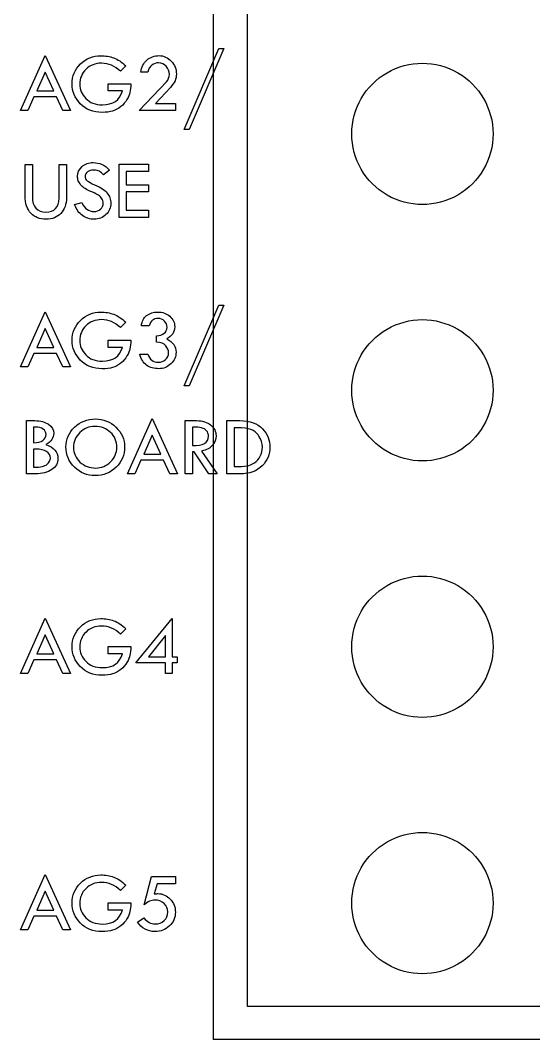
# Model space of a CAD drawing. Extents: x 0 to 339, y 0 to 211.
# Drawn here: x 124 to 149.4, y 103.4 to 153.9 of the extents above; entities that cross this region are included whole.
import ezdxf

# ---------------------------------------------------------------- set-up
doc = ezdxf.new("R2010")
doc.units = 0
doc.layers.add('Layer_1', color=7, linetype='CONTINUOUS')

msp = doc.modelspace()

# ---------------------------------------------------------------- linework, layer by layer
at = {"layer": 'Layer_1', "color": 3}
for p, q in [((135.21533, 105.058639), (135.21533, 174.867691)), ((226.649893, 105.058639), (135.21533, 105.058639))]:
    msp.add_line(p, q, dxfattribs=at)
at = {"layer": 'Layer_1', "color": 6}
for p in [(133.51446, 161.074601), (228.00245, 103.416601), (133.51446, 103.416601), (133.51446, 103.416601)]:
    msp.add_line(p, (133.51446, 103.416601), dxfattribs=at)
at = {"layer": 'Layer_1', "color": 7}
for p, q in [((132.08004, 148.501051), (133.80396, 152.502871)), ((134.03961, 152.502871), (132.32601, 148.501051)), ((133.80396, 152.502871), (134.03961, 152.502871)), ((123.96684, 149.433291), (125.1988, 152.168011)), ((125.1988, 152.168011), (126.44317, 149.433291)), ((129.18719, 151.647111), (128.92054, 151.384591)), ((129.1872, 151.647151), (129.18719, 151.647111)), ((125.1988, 151.343251), (124.77506, 150.406881)), ((125.62255, 150.406881), (125.1988, 151.343251)), ((130.27756, 151.334981), (129.9303, 151.334981)), ((128.31076, 150.406881), (128.31076, 150.766541)), ((128.31076, 150.766541), (129.43317, 150.766541)), ((129.85588, 149.433291), (131.1974, 150.859561)), ((131.40001, 150.584641), (130.6517, 149.784691)), ((124.6407, 150.107151), (124.34097, 149.433291)), ((125.75897, 150.107151), (124.6407, 150.107151)), ((124.77506, 150.406881), (125.62255, 150.406881)), ((126.06697, 149.433291), (125.75897, 150.107151)), ((129.02182, 150.406881), (128.31076, 150.406881)), ((130.6517, 149.784691), (131.65422, 149.784691)), ((131.65422, 149.784691), (131.65422, 149.433291)), ((124.34097, 149.433291), (123.96684, 149.433291)), ((126.44317, 149.433291), (126.06697, 149.433291)), ((131.65422, 149.433291), (129.85588, 149.433291)), ((132.32601, 148.501051), (132.08004, 148.501051)), ((124.20455, 146.770921), (124.56422, 146.770921)), ((124.20455, 145.212361), (124.20455, 146.770921)), ((124.56422, 146.770921), (124.56422, 145.152421)), ((125.8892, 145.090401), (125.8892, 146.770921)), ((125.8892, 146.770921), (126.24887, 146.770921)), ((126.24887, 146.770921), (126.24887, 145.115211)), ((128.38, 146.483601), (128.08855, 146.250021)), ((128.38001, 146.483561), (128.38, 146.483601)), ((128.85956, 146.775061), (130.3189, 146.775061)), ((128.85956, 144.141621), (128.85956, 146.775061)), ((130.3189, 146.415391), (129.21509, 146.415391)), ((129.21509, 146.415391), (129.21509, 145.758061)), ((130.3189, 146.775061), (130.3189, 146.415391)), ((129.21509, 145.758061), (130.3189, 145.758061)), ((130.3189, 145.402531), (129.21509, 145.402531)), ((129.21509, 145.402531), (129.21509, 144.497161)), ((130.3189, 145.758061), (130.3189, 145.402531)), ((126.65404, 144.776151), (127.01371, 144.877441)), ((129.21509, 144.497161), (130.3189, 144.497161)), ((130.3189, 144.497161), (130.3189, 144.141621)), ((130.3189, 144.141621), (128.85956, 144.141621)), ((123.96684, 136.733281), (125.1988, 139.468001)), ((125.1988, 139.468001), (126.44317, 136.733281)), ((132.08004, 135.801041), (133.80396, 139.802861)), ((134.03961, 139.802861), (132.32601, 135.801041)), ((133.80396, 139.802861), (134.03961, 139.802861)), ((129.18719, 138.947101), (128.92054, 138.684581)), ((129.1872, 138.947141), (129.18719, 138.947101)), ((125.1988, 138.643241), (124.77506, 137.706861)), ((125.62255, 137.706861), (125.1988, 138.643241)), ((130.34577, 138.773461), (129.9613, 138.773461)), ((130.34577, 138.773481), (130.34577, 138.773461)), ((128.31076, 137.706861), (128.31076, 138.066531)), ((128.31076, 138.066531), (129.43317, 138.066531)), ((130.71371, 137.956981), (130.71371, 138.283571)), ((124.6407, 137.407141), (124.34097, 136.733281)), ((125.75897, 137.407141), (124.6407, 137.407141)), ((124.77506, 137.706861), (125.62255, 137.706861)), ((126.06697, 136.733281), (125.75897, 137.407141)), ((129.02182, 137.706861), (128.31076, 137.706861)), ((129.88482, 137.376131), (130.27756, 137.376131)), ((124.34097, 136.733281), (123.96684, 136.733281)), ((126.44317, 136.733281), (126.06697, 136.733281)), ((132.32601, 135.801041), (132.08004, 135.801041)), ((124.26863, 134.075041), (124.68617, 134.075041)), ((124.26863, 131.441611), (124.26863, 134.075041)), ((129.26574, 131.441611), (130.4977, 134.176331)), ((130.4977, 134.176331), (131.74207, 131.441611)), ((132.12758, 134.075041), (132.69809, 134.075041)), ((132.12759, 131.441611), (132.12758, 134.075041)), ((134.19257, 134.075041), (134.83129, 134.075041)), ((134.19257, 131.441611), (134.19257, 134.075041)), ((124.62414, 133.756851), (124.62416, 133.756721)), ((124.62416, 133.756721), (124.62416, 132.977441)), ((130.4977, 133.351571), (130.07396, 132.415201)), ((130.92145, 132.415201), (130.4977, 133.351571)), ((132.48726, 133.756741), (132.48725, 133.756721)), ((132.48725, 133.756721), (132.48725, 132.838941)), ((134.55224, 133.723641), (134.55224, 131.797151)), ((134.73417, 133.723551), (134.55224, 133.723641)), ((124.62416, 132.665311), (124.62416, 131.764071)), ((124.74608, 132.665311), (124.62416, 132.665311)), ((126.22406, 132.774861), (126.22406, 132.774861)), ((128.74587, 132.758361), (128.74587, 132.758361)), ((130.07396, 132.415201), (130.92145, 132.415201)), ((132.56786, 132.524751), (132.48726, 132.524751)), ((132.48726, 132.524751), (132.48726, 131.441611)), ((133.2996, 131.441611), (132.56786, 132.524751)), ((132.94407, 132.568161), (133.71094, 131.441611)), ((129.9396, 132.115471), (129.63987, 131.441611)), ((131.05788, 132.115471), (129.9396, 132.115471)), ((131.36587, 131.441611), (131.05788, 132.115471)), ((134.55224, 131.797151), (134.57294, 131.797151)), ((124.70064, 131.441611), (124.26863, 131.441611)), ((124.62416, 131.764071), (124.65306, 131.764071)), ((129.63987, 131.441611), (129.26574, 131.441611)), ((131.74207, 131.441611), (131.36587, 131.441611)), ((132.48726, 131.441611), (132.12759, 131.441611)), ((133.71094, 131.441611), (133.2996, 131.441611)), ((134.83542, 131.441611), (134.19257, 131.441611)), ((123.96684, 121.554891), (125.1988, 124.289611)), ((125.1988, 124.289611), (126.44317, 121.554891)), ((129.68225, 122.071651), (131.48059, 124.268931)), ((131.48059, 124.268931), (131.48059, 122.379641)), ((129.18719, 123.768711), (128.92054, 123.506191)), ((129.1872, 123.768751), (129.18719, 123.768711)), ((125.1988, 123.464851), (124.77506, 122.528471)), ((125.62255, 122.528471), (125.1988, 123.464851)), ((131.14986, 123.429711), (130.3127, 122.379641)), ((131.15813, 123.429711), (131.14986, 123.429711)), ((131.15813, 122.379641), (131.15813, 123.429711)), ((128.31076, 122.528471), (128.31076, 122.888141)), ((128.31076, 122.888141), (129.43317, 122.888141)), ((124.6407, 122.228751), (124.34097, 121.554891)), ((125.75897, 122.228751), (124.6407, 122.228751)), ((124.77506, 122.528471), (125.62255, 122.528471)), ((126.06697, 121.554891), (125.75897, 122.228751)), ((129.02182, 122.528471), (128.31076, 122.528471)), ((130.3127, 122.379641), (131.15813, 122.379641)), ((131.48059, 122.379641), (131.73484, 122.379641)), ((131.73484, 122.379641), (131.73484, 122.071651)), ((131.15813, 122.071651), (129.68225, 122.071651)), ((131.15813, 121.554891), (131.15813, 122.071651)), ((131.73484, 122.071651), (131.48059, 122.071651)), ((131.48059, 122.071651), (131.48059, 121.554891)), ((124.34097, 121.554891), (123.96684, 121.554891)), ((126.44317, 121.554891), (126.06697, 121.554891)), ((131.48059, 121.554891), (131.15813, 121.554891)), ((123.96684, 108.854881), (125.1988, 111.589591)), ((125.1988, 111.589591), (126.44317, 108.854881)), ((129.18719, 111.068691), (128.92054, 110.806181)), ((129.1872, 111.068641), (129.18719, 111.068691)), ((130.09979, 110.090931), (130.4636, 111.492441)), ((130.4636, 111.492441), (131.65009, 111.492441)), ((130.74058, 111.136911), (130.60002, 110.632551)), ((131.65009, 111.136911), (130.74058, 111.136911)), ((131.65009, 111.492441), (131.65009, 111.136911)), ((125.1988, 110.764841), (124.77506, 109.828461)), ((125.62255, 109.828461), (125.1988, 110.764841)), ((128.31076, 109.828461), (128.31076, 110.188131)), ((128.31076, 110.188131), (129.43317, 110.188131)), ((124.77506, 109.828461), (125.62255, 109.828461)), ((129.02182, 109.828461), (128.31076, 109.828461)), ((124.6407, 109.528741), (124.34097, 108.854881)), ((125.75897, 109.528741), (124.6407, 109.528741)), ((126.06697, 108.854881), (125.75897, 109.528741)), ((129.7608, 109.239321), (130.08326, 109.443961)), ((124.34097, 108.854881), (123.96684, 108.854881)), ((126.44317, 108.854881), (126.06697, 108.854881))]:
    msp.add_line(p, q, dxfattribs=at)
at = {"layer": 'Layer_1', "color": 1}
for p, q in [((147.38177, 148.277801), (147.38177, 148.277801)), ((147.38177, 135.577791), (147.38177, 135.577791)), ((147.38177, 122.877811), (147.38177, 122.877811)), ((147.38177, 110.177801), (147.38177, 110.177801))]:
    msp.add_line(p, q, dxfattribs=at)
at = {"layer": 'Layer_1', "color": 7}
for points in [[(126.94444, 151.742231), (127.221427, 152.015084), (127.55698, 152.151511), (127.9511, 152.151511)], [(127.9511, 152.151511), (128.185367, 152.151511), (128.398963, 152.115681), (128.59189, 152.044021)], [(128.59189, 152.044021), (128.78619, 151.973741), (128.984627, 151.841451), (129.1872, 151.647151)], [(130.23622, 151.938561), (130.4071, 152.083261), (130.607603, 152.155611), (130.83773, 152.155611)], [(130.83773, 152.155611), (131.067863, 152.155611), (131.26837, 152.064658), (131.43925, 151.882751)], [(126.52896, 150.754181), (126.52896, 151.141408), (126.667453, 151.470758), (126.94444, 151.742231)], [(127.21728, 151.481741), (127.011953, 151.283308), (126.90929, 151.035261), (126.90929, 150.737601)], [(127.9883, 151.779401), (127.679613, 151.779401), (127.422607, 151.680181), (127.21728, 151.481741)], [(128.92054, 151.384591), (128.65182, 151.647798), (128.341073, 151.779401), (127.9883, 151.779401)], [(129.9303, 151.334981), (129.964767, 151.594054), (130.06674, 151.795248), (130.23622, 151.938561)], [(130.48013, 151.686381), (130.376777, 151.610594), (130.309253, 151.493461), (130.27756, 151.334981)], [(130.815, 151.800071), (130.696487, 151.800071), (130.584863, 151.762174), (130.48013, 151.686381)], [(131.18913, 151.628511), (131.083023, 151.742884), (130.958313, 151.800071), (130.815, 151.800071)], [(131.3483, 151.223361), (131.3483, 151.379081), (131.295243, 151.514131), (131.18913, 151.628511)], [(131.43925, 151.882751), (131.610123, 151.702231), (131.69556, 151.487948), (131.69556, 151.239901)], [(131.1974, 150.859561), (131.298, 150.969808), (131.3483, 151.091074), (131.3483, 151.223361)], [(131.69556, 151.239901), (131.69556, 151.120014), (131.673527, 151.009771), (131.62946, 150.909171)], [(126.93411, 149.772331), (126.66401, 150.058964), (126.52896, 150.386248), (126.52896, 150.754181)], [(126.90929, 150.737601), (126.90929, 150.477154), (127.00851, 150.242201), (127.20695, 150.032741)], [(129.43317, 150.766541), (129.43317, 150.586021), (129.42077, 150.442018), (129.39597, 150.334531)], [(131.62946, 150.909171), (131.586727, 150.809951), (131.510243, 150.701774), (131.40001, 150.584641)], [(127.20695, 150.032741), (127.406763, 149.824654), (127.68168, 149.720611), (128.0317, 149.720611)], [(128.0317, 149.720611), (128.556733, 149.720611), (128.886773, 149.949368), (129.02182, 150.406881)], [(129.24714, 149.978991), (129.171353, 149.849458), (129.07007, 149.733014), (128.94329, 149.629661)], [(129.39597, 150.334531), (129.37257, 150.227044), (129.32296, 150.108531), (129.24714, 149.978991)], [(128.02345, 149.344451), (127.568697, 149.344451), (127.205583, 149.487078), (126.93411, 149.772331)], [(128.94329, 149.629661), (128.817883, 149.527688), (128.682833, 149.454651), (128.53814, 149.410551)], [(128.53814, 149.410551), (128.394827, 149.366484), (128.223263, 149.344451), (128.02345, 149.344451)], [(126.79665, 146.177621), (126.79665, 146.366408), (126.87244, 146.526948), (127.02402, 146.659241)], [(127.02402, 146.659241), (127.175607, 146.792914), (127.359577, 146.859751), (127.57593, 146.859751)], [(127.60692, 146.487691), (127.477387, 146.487691), (127.371967, 146.458058), (127.29066, 146.398791)], [(127.57593, 146.859751), (127.719243, 146.859751), (127.864627, 146.828751), (128.01208, 146.766751)], [(127.87771, 146.427791), (127.81571, 146.467724), (127.725447, 146.487691), (127.60692, 146.487691)], [(128.08855, 146.250021), (128.011377, 146.329948), (127.941097, 146.389204), (127.87771, 146.427791)], [(128.01208, 146.766751), (128.159527, 146.704751), (128.28217, 146.610354), (128.38001, 146.483561)], [(126.83595, 145.956441), (126.80975, 146.025341), (126.79665, 146.099068), (126.79665, 146.177621)], [(126.96411, 145.747671), (126.906243, 145.817951), (126.863523, 145.887541), (126.83595, 145.956441)], [(127.29066, 146.398791), (127.210733, 146.340924), (127.17077, 146.265821), (127.17077, 146.173481)], [(127.17077, 146.173481), (127.17077, 146.093554), (127.20591, 146.022588), (127.27619, 145.960581)], [(127.27619, 145.960581), (127.34647, 145.899914), (127.46636, 145.833078), (127.63586, 145.760071)], [(127.16875, 145.567831), (127.090203, 145.618831), (127.02199, 145.678778), (126.96411, 145.747671)], [(127.50981, 145.402471), (127.362363, 145.463071), (127.248677, 145.518191), (127.16875, 145.567831)], [(127.83434, 145.243311), (127.766813, 145.290178), (127.658637, 145.343231), (127.50981, 145.402471)], [(127.63586, 145.760071), (127.80536, 145.688411), (127.936963, 145.620888), (128.03067, 145.557501)], [(128.03067, 145.557501), (128.125757, 145.495501), (128.203617, 145.426598), (128.26425, 145.350791)], [(124.48567, 144.346261), (124.298257, 144.541948), (124.20455, 144.830648), (124.20455, 145.212361)], [(124.56422, 145.152421), (124.56422, 144.912641), (124.621407, 144.727294), (124.73578, 144.596381)], [(125.7135, 144.579841), (125.830633, 144.701108), (125.8892, 144.871294), (125.8892, 145.090401)], [(126.24887, 145.115211), (126.24887, 144.792751), (126.15654, 144.535058), (125.97188, 144.342131)], [(128.00384, 145.063471), (127.958373, 145.136511), (127.901873, 145.196458), (127.83434, 145.243311)], [(128.07204, 144.848501), (128.07204, 144.920161), (128.049307, 144.991818), (128.00384, 145.063471)], [(128.26425, 145.350791), (128.32485, 145.275004), (128.369637, 145.195078), (128.39861, 145.111011)], [(128.39861, 145.111011), (128.428943, 145.026951), (128.44411, 144.938068), (128.44411, 144.844361)], [(124.73578, 144.596381), (124.851533, 144.465468), (125.01483, 144.400011), (125.22567, 144.400011)], [(125.22567, 144.400011), (125.435137, 144.400011), (125.597747, 144.459954), (125.7135, 144.579841)], [(127.04265, 144.232521), (126.87453, 144.353788), (126.744993, 144.534998), (126.65404, 144.776151)], [(127.01371, 144.877441), (127.144623, 144.581161), (127.345127, 144.433021), (127.61522, 144.433021)], [(127.61522, 144.433021), (127.746133, 144.433021), (127.855, 144.472294), (127.94182, 144.550841)], [(127.94182, 144.550841), (128.028633, 144.629388), (128.07204, 144.728608), (128.07204, 144.848501)], [(128.44411, 144.844361), (128.44411, 144.625254), (128.364183, 144.438531), (128.20433, 144.284191)], [(125.23808, 144.052741), (124.92526, 144.052741), (124.674457, 144.150581), (124.48567, 144.346261)], [(125.97188, 144.342131), (125.7886, 144.149204), (125.544, 144.052741), (125.23808, 144.052741)], [(127.62762, 144.052681), (127.40714, 144.052681), (127.21215, 144.112628), (127.04265, 144.232521)], [(128.20433, 144.284191), (128.045857, 144.129851), (127.85362, 144.052681), (127.62762, 144.052681)], [(126.94444, 139.042221), (127.221427, 139.315074), (127.55698, 139.451501), (127.9511, 139.451501)], [(127.9511, 139.451501), (128.185367, 139.451501), (128.398963, 139.415671), (128.59189, 139.344011)], [(128.59189, 139.344011), (128.78619, 139.273731), (128.984627, 139.141441), (129.1872, 138.947141)], [(130.22175, 139.279891), (130.371957, 139.397024), (130.55317, 139.455591), (130.76539, 139.455591)], [(130.76539, 139.455591), (131.009303, 139.455591), (131.211183, 139.386001), (131.37103, 139.246821)], [(126.52896, 138.054171), (126.52896, 138.441398), (126.667453, 138.770748), (126.94444, 139.042221)], [(127.9883, 139.079391), (127.679613, 139.079391), (127.422607, 138.980171), (127.21728, 138.781731)], [(128.92054, 138.684581), (128.65182, 138.947788), (128.341073, 139.079391), (127.9883, 139.079391)], [(129.9613, 138.773461), (129.9861, 138.995328), (130.072917, 139.164138), (130.22175, 139.279891)], [(130.51321, 139.050471), (130.444303, 138.992604), (130.38849, 138.900274), (130.34577, 138.773481)], [(130.79019, 139.137271), (130.674437, 139.137271), (130.58211, 139.108338), (130.51321, 139.050471)], [(131.10232, 139.009111), (131.01688, 139.094551), (130.912837, 139.137271), (130.79019, 139.137271)], [(131.23047, 138.696981), (131.23047, 138.819628), (131.187753, 138.923671), (131.10232, 139.009111)], [(131.37103, 139.246821), (131.530883, 139.107641), (131.61081, 138.933321), (131.61081, 138.723861)], [(127.21728, 138.781731), (127.011953, 138.583298), (126.90929, 138.335251), (126.90929, 138.037591)], [(130.71371, 138.283571), (130.874943, 138.286238), (131.001033, 138.325511), (131.09198, 138.401391)], [(131.09198, 138.401391), (131.184307, 138.478564), (131.23047, 138.577094), (131.23047, 138.696981)], [(131.61081, 138.723861), (131.61081, 138.463408), (131.47852, 138.264281), (131.21394, 138.126481)], [(126.93411, 137.072321), (126.66401, 137.358948), (126.52896, 137.686231), (126.52896, 138.054171)], [(126.90929, 138.037591), (126.90929, 137.777144), (127.00851, 137.542191), (127.20695, 137.332731)], [(129.43317, 138.066531), (129.43317, 137.886011), (129.42077, 137.742008), (129.39597, 137.634521)], [(131.16846, 137.787481), (131.076133, 137.896348), (130.92455, 137.952848), (130.71371, 137.956981)], [(131.21394, 138.126481), (131.524, 137.966628), (131.67903, 137.746141), (131.67903, 137.465021)], [(127.20695, 137.332731), (127.406763, 137.124644), (127.68168, 137.020601), (128.0317, 137.020601)], [(128.0317, 137.020601), (128.556733, 137.020601), (128.886773, 137.249354), (129.02182, 137.706861)], [(129.39597, 137.634521), (129.37257, 137.527034), (129.32296, 137.408521), (129.24714, 137.278981)], [(130.21968, 136.822161), (130.050187, 136.939294), (129.938567, 137.123951), (129.88482, 137.376131)], [(130.27756, 137.376131), (130.363, 137.103284), (130.53801, 136.966861), (130.80259, 136.966861)], [(131.15606, 137.105351), (131.25666, 137.199058), (131.30696, 137.307921), (131.30696, 137.431941)], [(131.30696, 137.431941), (131.30696, 137.561481), (131.260793, 137.679994), (131.16846, 137.787481)], [(131.67903, 137.465021), (131.67903, 137.244534), (131.59428, 137.052988), (131.42478, 136.890381)], [(128.02345, 136.644441), (127.568697, 136.644441), (127.205583, 136.787068), (126.93411, 137.072321)], [(128.94329, 136.929651), (128.817883, 136.827678), (128.682833, 136.754641), (128.53814, 136.710541)], [(129.24714, 137.278981), (129.171353, 137.149448), (129.07007, 137.033004), (128.94329, 136.929651)], [(130.82533, 136.648531), (130.592443, 136.648531), (130.39056, 136.706408), (130.21968, 136.822161)], [(130.80259, 136.966861), (130.937643, 136.966861), (131.055467, 137.013024), (131.15606, 137.105351)], [(131.42478, 136.890381), (131.25666, 136.729148), (131.056843, 136.648531), (130.82533, 136.648531)], [(128.53814, 136.710541), (128.394827, 136.666474), (128.223263, 136.644441), (128.02345, 136.644441)], [(124.68617, 134.075041), (124.960403, 134.075041), (125.184337, 134.015098), (125.35797, 133.895211)], [(125.35797, 133.895211), (125.531597, 133.776698), (125.61841, 133.626491), (125.61841, 133.444591)], [(126.65401, 133.752581), (126.940643, 134.024054), (127.285153, 134.159791), (127.68754, 134.159791)], [(127.6586, 133.791891), (127.367833, 133.791891), (127.11841, 133.690604), (126.91033, 133.488031)], [(128.43168, 133.492161), (128.22222, 133.691981), (127.964527, 133.791891), (127.6586, 133.791891)], [(127.68754, 134.159791), (128.08028, 134.159791), (128.418587, 134.022678), (128.70246, 133.748451)], [(132.69809, 134.075041), (132.981963, 134.075041), (133.212783, 134.004074), (133.39055, 133.862141)], [(133.39055, 133.862141), (133.569697, 133.721581), (133.65927, 133.541058), (133.65927, 133.320571)], [(134.83129, 134.075041), (135.33703, 134.075041), (135.713233, 133.941371), (135.9599, 133.674031)], [(124.71304, 133.760851), (124.678573, 133.760851), (124.64894, 133.759518), (124.62414, 133.756851)], [(125.09545, 133.659561), (125.000363, 133.727088), (124.872893, 133.760851), (124.71304, 133.760851)], [(125.07891, 133.091121), (125.185023, 133.164161), (125.23808, 133.264758), (125.23808, 133.392911)], [(125.23808, 133.392911), (125.23808, 133.504538), (125.190537, 133.593421), (125.09545, 133.659561)], [(125.61841, 133.444591), (125.61841, 133.222724), (125.490253, 133.037378), (125.23394, 132.888551)], [(126.22406, 132.774861), (126.22406, 133.155201), (126.367377, 133.481108), (126.65401, 133.752581)], [(126.91033, 133.488031), (126.703623, 133.285458), (126.60027, 133.042234), (126.60027, 132.758361)], [(128.74587, 132.758361), (128.74587, 133.049128), (128.64114, 133.293728), (128.43168, 133.492161)], [(128.70246, 133.748451), (128.98634, 133.475598), (129.12828, 133.151068), (129.12828, 132.774861)], [(132.48725, 132.838941), (133.01779, 132.827941), (133.28306, 132.981594), (133.28306, 133.299901)], [(132.94201, 133.717441), (132.838657, 133.743641), (132.687073, 133.756741), (132.48726, 133.756741)], [(133.19006, 133.572751), (133.12806, 133.644411), (133.045377, 133.692641), (132.94201, 133.717441)], [(133.28306, 133.299901), (133.28306, 133.411521), (133.25206, 133.502471), (133.19006, 133.572751)], [(133.65927, 133.320571), (133.65927, 133.144178), (133.60139, 132.988458), (133.48563, 132.853411)], [(135.37495, 133.638851), (135.216477, 133.695318), (135.002883, 133.723551), (134.73417, 133.723551)], [(135.7863, 133.308131), (135.67192, 133.472118), (135.534803, 133.582358), (135.37495, 133.638851)], [(135.95786, 132.758291), (135.95786, 132.960864), (135.900673, 133.144144), (135.7863, 133.308131)], [(135.9599, 133.674031), (136.206567, 133.406698), (136.3299, 133.101464), (136.3299, 132.758331)], [(124.62416, 132.977441), (124.8226, 132.980108), (124.974183, 133.018001), (125.07891, 133.091121)], [(125.23394, 132.888551), (125.630813, 132.756264), (125.82925, 132.526821), (125.82925, 132.200221)], [(133.48563, 132.853411), (133.369877, 132.718364), (133.189357, 132.623281), (132.94407, 132.568161)], [(125.26697, 132.543351), (125.140197, 132.624658), (124.966567, 132.665311), (124.74608, 132.665311)], [(125.45714, 132.216761), (125.45714, 132.353188), (125.39375, 132.462051), (125.26697, 132.543351)], [(126.64781, 131.768211), (126.36531, 132.045198), (126.22406, 132.380748), (126.22406, 132.774861)], [(126.60027, 132.758361), (126.60027, 132.470348), (126.706377, 132.226434), (126.91859, 132.026621)], [(128.43581, 132.032821), (128.642517, 132.236774), (128.74587, 132.478621), (128.74587, 132.758361)], [(129.12828, 132.774861), (129.12828, 132.376608), (128.98772, 132.039678), (128.7066, 131.764071)], [(135.56099, 131.991411), (135.682257, 132.072718), (135.77872, 132.180204), (135.85038, 132.313871)], [(135.85038, 132.313871), (135.922033, 132.448918), (135.95786, 132.597058), (135.95786, 132.758291)], [(136.3299, 132.758331), (136.3299, 132.412444), (136.202433, 132.106518), (135.9475, 131.840551)], [(124.65306, 131.764071), (124.96312, 131.764071), (125.17465, 131.813681), (125.28765, 131.912901)], [(125.28765, 131.912901), (125.400643, 132.012121), (125.45714, 132.113408), (125.45714, 132.216761)], [(125.82925, 132.200221), (125.82925, 131.972848), (125.726587, 131.789571), (125.52126, 131.650391)], [(127.67514, 131.352731), (127.272753, 131.352731), (126.93031, 131.491224), (126.64781, 131.768211)], [(126.91859, 132.026621), (127.13219, 131.828181), (127.39333, 131.728961), (127.70201, 131.728961)], [(127.70201, 131.728961), (127.985883, 131.728961), (128.230483, 131.830248), (128.43581, 132.032821)], [(134.57294, 131.797151), (134.840273, 131.797151), (135.041467, 131.808851), (135.17652, 131.832251)], [(135.9475, 131.840551), (135.69256, 131.574591), (135.321867, 131.441611), (134.83542, 131.441611)], [(135.17652, 131.832251), (135.311567, 131.857051), (135.439723, 131.910104), (135.56099, 131.991411)], [(125.52126, 131.650391), (125.317313, 131.511204), (125.043773, 131.441611), (124.70064, 131.441611)], [(128.7066, 131.764071), (128.42686, 131.489844), (128.08304, 131.352731), (127.67514, 131.352731)], [(126.94444, 123.863831), (127.221427, 124.136684), (127.55698, 124.273111), (127.9511, 124.273111)], [(127.9511, 124.273111), (128.185367, 124.273111), (128.398963, 124.237281), (128.59189, 124.165621)], [(126.52896, 122.875781), (126.52896, 123.263008), (126.667453, 123.592358), (126.94444, 123.863831)], [(127.9883, 123.901001), (127.679613, 123.901001), (127.422607, 123.801781), (127.21728, 123.603341)], [(128.92054, 123.506191), (128.65182, 123.769398), (128.341073, 123.901001), (127.9883, 123.901001)], [(128.59189, 124.165621), (128.78619, 124.095341), (128.984627, 123.963051), (129.1872, 123.768751)], [(127.21728, 123.603341), (127.011953, 123.404908), (126.90929, 123.156861), (126.90929, 122.859201)], [(126.93411, 121.893931), (126.66401, 122.180558), (126.52896, 122.507841), (126.52896, 122.875781)], [(126.90929, 122.859201), (126.90929, 122.598754), (127.00851, 122.363801), (127.20695, 122.154341)], [(129.43317, 122.888141), (129.43317, 122.707621), (129.42077, 122.563618), (129.39597, 122.456131)], [(128.0317, 121.842211), (128.556733, 121.842211), (128.886773, 122.070964), (129.02182, 122.528471)], [(129.39597, 122.456131), (129.37257, 122.348638), (129.32296, 122.230124), (129.24714, 122.100591)], [(128.02345, 121.466051), (127.568697, 121.466051), (127.205583, 121.608678), (126.93411, 121.893931)], [(127.20695, 122.154341), (127.406763, 121.946254), (127.68168, 121.842211), (128.0317, 121.842211)], [(128.94329, 121.751261), (128.817883, 121.649288), (128.682833, 121.576251), (128.53814, 121.532151)], [(129.24714, 122.100591), (129.171353, 121.971058), (129.07007, 121.854614), (128.94329, 121.751261)], [(128.53814, 121.532151), (128.394827, 121.488084), (128.223263, 121.466051), (128.02345, 121.466051)], [(126.94444, 111.163731), (127.221427, 111.436584), (127.55698, 111.573011), (127.9511, 111.573011)], [(127.9511, 111.573011), (128.185367, 111.573011), (128.398963, 111.537181), (128.59189, 111.465521)], [(126.52896, 110.175681), (126.52896, 110.562908), (126.667453, 110.892258), (126.94444, 111.163731)], [(127.9883, 111.200991), (127.679613, 111.200991), (127.422607, 111.101771), (127.21728, 110.903331)], [(128.92054, 110.806181), (128.65182, 111.069388), (128.341073, 111.200991), (127.9883, 111.200991)], [(128.59189, 111.465521), (128.78619, 111.395241), (128.984627, 111.262948), (129.1872, 111.068641)], [(127.21728, 110.903331), (127.011953, 110.704891), (126.90929, 110.456844), (126.90929, 110.159191)], [(130.60002, 110.632551), (130.704753, 110.643551), (130.765387, 110.649051), (130.78192, 110.649051)], [(130.78192, 110.649051), (131.013433, 110.649051), (131.215317, 110.556724), (131.38757, 110.372071)], [(126.93411, 109.193821), (126.66401, 109.480454), (126.52896, 109.807741), (126.52896, 110.175681)], [(126.90929, 110.159191), (126.90929, 109.898744), (127.00851, 109.663788), (127.20695, 109.454321)], [(129.43317, 110.188131), (129.43317, 110.007604), (129.42077, 109.863598), (129.39597, 109.756111)], [(130.36024, 110.270761), (130.281693, 110.233561), (130.194877, 110.173618), (130.09979, 110.090931)], [(130.63723, 110.328661), (130.531123, 110.328661), (130.438793, 110.309361), (130.36024, 110.270761)], [(131.08578, 110.157091), (130.964513, 110.271471), (130.814997, 110.328661), (130.63723, 110.328661)], [(131.26975, 109.739551), (131.26975, 109.904911), (131.208427, 110.044091), (131.08578, 110.157091)], [(131.38757, 110.372071), (131.559823, 110.187411), (131.64595, 109.971058), (131.64595, 109.723011)], [(128.0317, 109.142201), (128.556733, 109.142201), (128.886773, 109.370954), (129.02182, 109.828461)], [(129.39597, 109.756111), (129.37257, 109.648624), (129.32296, 109.530114), (129.24714, 109.400581)], [(131.09198, 109.313731), (131.210493, 109.426731), (131.26975, 109.568671), (131.26975, 109.739551)], [(131.64595, 109.723011), (131.64595, 109.457051), (131.54742, 109.231741), (131.35036, 109.047081)], [(128.02345, 108.765941), (127.568697, 108.765941), (127.205583, 108.908568), (126.93411, 109.193821)], [(127.20695, 109.454321), (127.406763, 109.246241), (127.68168, 109.142201), (128.0317, 109.142201)], [(128.94329, 109.051251), (128.817883, 108.949271), (128.682833, 108.876234), (128.53814, 108.832141)], [(129.24714, 109.400581), (129.171353, 109.271048), (129.07007, 109.154604), (128.94329, 109.051251)], [(130.6331, 108.770101), (130.273427, 108.770101), (129.98266, 108.926508), (129.7608, 109.239321)], [(130.08326, 109.443961), (130.241733, 109.245521), (130.429833, 109.146301), (130.64756, 109.146301)], [(130.64756, 109.146301), (130.826707, 109.146301), (130.974847, 109.202111), (131.09198, 109.313731)], [(128.53814, 108.832141), (128.394827, 108.788008), (128.223263, 108.765941), (128.02345, 108.765941)], [(131.35036, 109.047081), (131.15468, 108.862428), (130.915593, 108.770101), (130.6331, 108.770101)]]:
    msp.add_open_spline(points, degree=3, dxfattribs=at)
at = {"layer": 'Layer_1', "color": 1}
for points in [[(142.13177, 151.30889), (143.214674, 151.934105), (144.548866, 151.934105), (145.63177, 151.30889)], [(140.38177, 148.277801), (140.38177, 149.528231), (141.048866, 150.683675), (142.13177, 151.30889)], [(145.63177, 151.30889), (146.714674, 150.683675), (147.38177, 149.528231), (147.38177, 148.277801)], [(142.13177, 145.246712), (141.048866, 145.871927), (140.38177, 147.027371), (140.38177, 148.277801)], [(147.38177, 148.277801), (147.38177, 147.027371), (146.714674, 145.871927), (145.63177, 145.246712)], [(145.63177, 145.246712), (144.548866, 144.621497), (143.214674, 144.621497), (142.13177, 145.246712)], [(142.13177, 138.60888), (143.214674, 139.234095), (144.548866, 139.234095), (145.63177, 138.60888)], [(140.38177, 135.577791), (140.38177, 136.828221), (141.048866, 137.983665), (142.13177, 138.60888)], [(145.63177, 138.60888), (146.714674, 137.983665), (147.38177, 136.828221), (147.38177, 135.577791)], [(142.13177, 132.546702), (141.048866, 133.171917), (140.38177, 134.327361), (140.38177, 135.577791)], [(147.38177, 135.577791), (147.38177, 134.327361), (146.714674, 133.171917), (145.63177, 132.546702)], [(145.63177, 132.546702), (144.548866, 131.921487), (143.214674, 131.921487), (142.13177, 132.546702)], [(142.13177, 125.9089), (143.214674, 126.534115), (144.548866, 126.534115), (145.63177, 125.9089)], [(140.38177, 122.877811), (140.38177, 124.128241), (141.048866, 125.283685), (142.13177, 125.9089)], [(145.63177, 125.9089), (146.714674, 125.283685), (147.38177, 124.128241), (147.38177, 122.877811)], [(142.13177, 119.846722), (141.048866, 120.471937), (140.38177, 121.627381), (140.38177, 122.877811)], [(147.38177, 122.877811), (147.38177, 121.627381), (146.714674, 120.471937), (145.63177, 119.846722)], [(145.63177, 119.846722), (144.548866, 119.221507), (143.214674, 119.221507), (142.13177, 119.846722)], [(142.13177, 113.20889), (143.214674, 113.834105), (144.548866, 113.834105), (145.63177, 113.20889)], [(140.38177, 110.177801), (140.38177, 111.428231), (141.048866, 112.583675), (142.13177, 113.20889)], [(145.63177, 113.20889), (146.714674, 112.583675), (147.38177, 111.428231), (147.38177, 110.177801)], [(142.13177, 107.146712), (141.048866, 107.771927), (140.38177, 108.927371), (140.38177, 110.177801)], [(147.38177, 110.177801), (147.38177, 108.927371), (146.714674, 107.771927), (145.63177, 107.146712)], [(145.63177, 107.146712), (144.548866, 106.521497), (143.214674, 106.521497), (142.13177, 107.146712)]]:
    msp.add_open_spline(points, degree=3, dxfattribs=at)

doc.saveas('drawing.dxf')
